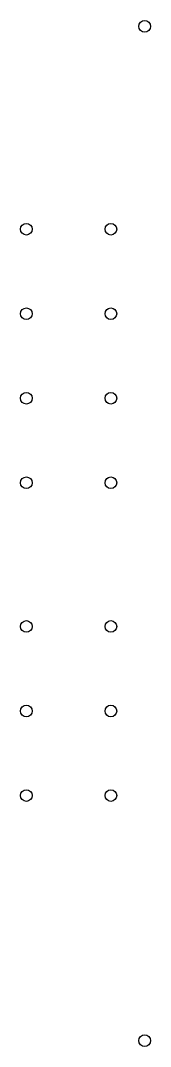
# Model space of a CAD drawing. Extents: x 0.33 to 2.41, y 0.39 to 1.61.
# Drawn here: x 2.253 to 2.407, y 0.393 to 1.607 of the extents above; entities outside this region: 2.
import ezdxf

# ---------------------------------------------------------------- set-up
doc = ezdxf.new("R2010")
doc.units = 0
doc.header["$MEASUREMENT"] = 0
doc.layers.add('BLACK', color=7, linetype='CONTINUOUS')

msp = doc.modelspace()

# ---------------------------------------------------------------- linework, layer by layer
at = {"layer": 'BLACK'}
for centre in [(2.4, 1.6), (2.26, 1.36), (2.36, 1.36), (1.62, 1.35), (2.26, 1.26), (2.36, 1.26), (1.62, 1.25), (2.26, 1.16), (2.36, 1.16), (2.26, 1.06), (2.36, 1.06), (2.26, 0.89), (2.36, 0.89), (2.26, 0.79), (2.36, 0.79), (2.26, 0.69), (2.36, 0.69), (2.4, 0.4)]:
    msp.add_circle(centre, 0.00689, dxfattribs=at)

doc.saveas('drawing.dxf')
